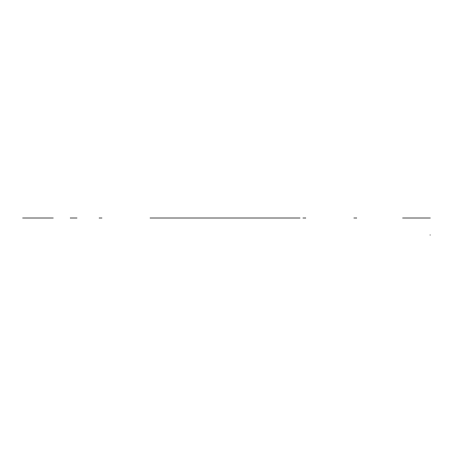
<?xml version="1.0" encoding="UTF-8"?>
<svg xmlns="http://www.w3.org/2000/svg" width="453" height="453" viewBox="0 0 453 453"><rect width="100%" height="100%" fill="white"/><g stroke="black" fill="none" stroke-linecap="round" stroke-linejoin="round"><path stroke-width="0.68" d="M22.65 218.006L53.228 218.006M70.209 218.006L77.004 218.006M99.088 218.006L101.976 218.006M150.045 218.006L300.033 218.006M302.921 218.006L305.809 218.006M353.878 218.006L356.766 218.006M402.626 218.006L430.316 218.006M429.937 234.994L430.35 234.994"/></g></svg>
